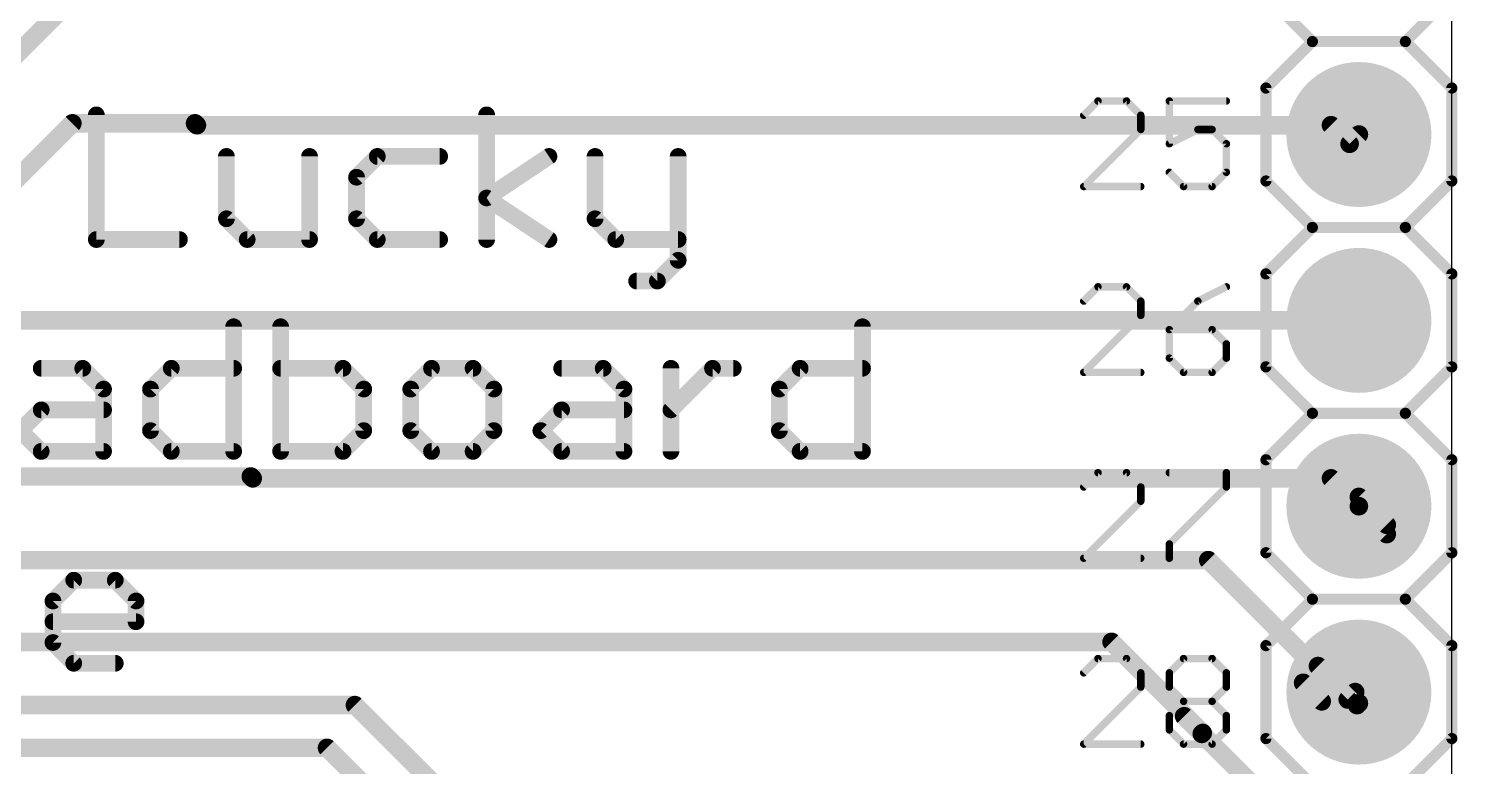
# Model space of a CAD drawing. Extents: x -28 to 28, y -5.2 to 53.3.
# Drawn here: x 8.5 to 28.02, y 32 to 42.09 of the extents above; entities that cross this region are included whole.
import ezdxf

# ---------------------------------------------------------------- set-up
doc = ezdxf.new("R2010")
doc.units = 0
for name, color, linetype in [('1', 12, 'CONTINUOUS'), ('17', 110, 'CONTINUOUS'), ('20', 53, 'CONTINUOUS'), ('21', 40, 'CONTINUOUS'), ('29', 253, 'CONTINUOUS'), ('51', 253, 'CONTINUOUS')]:
    doc.layers.add(name, color=color, linetype=linetype)

# ---------------------------------------------------------------- blocks, each defined once
blk = doc.blocks.new('RECT')
blk.add_solid([(-0.5, -0.5), (0.5, -0.5), (-0.5, 0.5), (0.5, 0.5)])
blk = doc.blocks.new('ROUNDP')
at = {"const_width": 0.5}
blk.add_lwpolyline([(0, -0.25, 1), (0, 0.25, 1), (0, -0.25)], format="xyb", dxfattribs=at)

msp = doc.modelspace()

# ---------------------------------------------------------------- linework, layer by layer
at = {"layer": '1', "const_width": 0.254}
for points in [[(2.1, 35.501), (9.779, 43.18)], [(2.25, 33.9492), (9.0932, 40.7924)], [(9.0932, 40.7924), (10.7696, 40.7924)], [(10.7696, 40.7924), (10.795, 40.767)], [(10.795, 40.767), (26.289, 40.767)], [(26.289, 40.767), (26.543, 40.513)], [(26.543, 40.513), (26.67, 40.64)], [(8.001, 38.1), (11.6586, 38.1)], [(11.6586, 38.1), (11.43, 38.1)], [(11.6586, 38.1), (26.67, 38.1)], [(26.67, 38.1), (26.797, 38.1)], [(6.9596, 35.9664), (11.5316, 35.9664)], [(11.5316, 35.9664), (11.557, 35.941)], [(11.557, 35.941), (26.289, 35.941)], [(26.289, 35.941), (26.67, 35.56)], [(26.67, 35.56), (26.67, 35.687)], [(26.67, 35.687), (27.051, 35.306)], [(26.67, 35.56), (27.051, 35.179)], [(27.051, 35.179), (27.051, 35.306)], [(6.5024, 34.8234), (24.6126, 34.8234)], [(24.6126, 34.8234), (26.5176, 32.9184)], [(6.2738, 33.7058), (23.2918, 33.7058)], [(23.2918, 33.7058), (24.5364, 32.4612)], [(26.6446, 32.8422), (26.1112, 33.3756)], [(26.162, 32.893), (25.908, 33.147)], [(26.67, 32.893), (26.162, 32.893)], [(26.5176, 32.9184), (26.6192, 33.02)], [(26.6192, 33.02), (26.67, 33.02)], [(26.67, 32.8676), (26.6446, 32.8422)], [(26.67, 33.02), (26.67, 32.893)], [(26.67, 33.02), (26.67, 32.8676)], [(6.3246, 32.8422), (12.954, 32.8422)], [(12.954, 32.8422), (17.8562, 27.94)], [(24.5237, 32.4485), (24.2824, 32.6898)], [(24.5364, 32.4612), (24.5237, 32.4485)], [(24.5237, 32.4485), (26.6192, 30.353)], [(6.6294, 32.258), (12.573, 32.258)], [(12.573, 32.258), (19.431, 25.4)]]:
    msp.add_lwpolyline(points, dxfattribs=at)
at = {"layer": '1', "const_width": 0.127}
for points in [[(9.0932, 40.8559, 1), (9.0932, 40.7289)], [(9.1381, 40.7475, 1), (9.0483, 40.8373)], [(10.8145, 40.8373, 1), (10.7247, 40.7475)], [(10.795, 40.8305, 1), (10.795, 40.7035)], [(10.7501, 40.7221, 1), (10.8399, 40.8119)], [(10.7696, 40.7289, 1), (10.7696, 40.8559)], [(26.3339, 40.8119, 1), (26.2441, 40.7221)], [(26.289, 40.7035, 1), (26.289, 40.8305)], [(26.4981, 40.5579, 1), (26.5879, 40.4681)], [(26.4981, 40.4681, 1), (26.5879, 40.5579)], [(26.7149, 40.5951, 1), (26.6251, 40.6849)], [(11.43, 38.1635, 1), (11.43, 38.0365)], [(11.6586, 38.1635, 1), (11.6586, 38.0365)], [(11.6586, 38.0365, 1), (11.6586, 38.1635)], [(11.6586, 38.0365, 1), (11.6586, 38.1635)], [(26.67, 38.1635, 1), (26.67, 38.0365)], [(26.67, 38.0365, 1), (26.67, 38.1635)], [(26.797, 38.0365, 1), (26.797, 38.1635)], [(11.5765, 36.0113, 1), (11.4867, 35.9215)], [(11.557, 36.0045, 1), (11.557, 35.8775)], [(11.5121, 35.8961, 1), (11.6019, 35.9859)], [(11.5316, 35.9029, 1), (11.5316, 36.0299)], [(26.3339, 35.9859, 1), (26.2441, 35.8961)], [(26.289, 35.8775, 1), (26.289, 36.0045)], [(26.7335, 35.687, 1), (26.6065, 35.687)], [(26.7149, 35.7319, 1), (26.6251, 35.6421)], [(26.7149, 35.6049, 1), (26.6251, 35.5151)], [(26.6065, 35.56, 1), (26.7335, 35.56)], [(26.6251, 35.5151, 1), (26.7149, 35.6049)], [(27.1145, 35.306, 1), (26.9875, 35.306)], [(27.0061, 35.2611, 1), (27.0959, 35.3509)], [(26.9875, 35.179, 1), (27.1145, 35.179)], [(27.0061, 35.1341, 1), (27.0959, 35.2239)], [(24.6575, 34.8683, 1), (24.5677, 34.7785)], [(24.6126, 34.7599, 1), (24.6126, 34.8869)], [(23.3367, 33.7507, 1), (23.2469, 33.6609)], [(23.2918, 33.6423, 1), (23.2918, 33.7693)], [(26.1561, 33.4205, 1), (26.0663, 33.3307)], [(25.9529, 33.1919, 1), (25.8631, 33.1021)], [(26.162, 32.9565, 1), (26.162, 32.8295)], [(26.1171, 32.8481, 1), (26.2069, 32.9379)], [(26.4727, 32.9633, 1), (26.5625, 32.8735)], [(26.4727, 32.8735, 1), (26.5625, 32.9633)], [(26.6192, 33.0835, 1), (26.6192, 32.9565)], [(26.6641, 32.9751, 1), (26.5743, 33.0649)], [(26.7335, 33.02, 1), (26.6065, 33.02)], [(26.7335, 33.02, 1), (26.6065, 33.02)], [(26.7149, 32.8227, 1), (26.6251, 32.9125)], [(26.67, 32.9565, 1), (26.67, 33.0835)], [(26.67, 32.8295, 1), (26.67, 32.9565)], [(12.9989, 32.8871, 1), (12.9091, 32.7973)], [(12.954, 32.7787, 1), (12.954, 32.9057)], [(24.3273, 32.7347, 1), (24.2375, 32.6449)], [(26.5997, 32.8871, 1), (26.6895, 32.7973)], [(26.5997, 32.7973, 1), (26.6895, 32.8871)], [(26.6065, 32.893, 1), (26.7335, 32.893)], [(26.6065, 32.8676, 1), (26.7335, 32.8676)], [(24.5686, 32.4934, 1), (24.4788, 32.4036)], [(24.4788, 32.4934, 1), (24.5686, 32.4036)], [(24.4788, 32.4036, 1), (24.5686, 32.4934)], [(24.5813, 32.4163, 1), (24.4915, 32.5061)], [(24.4915, 32.4163, 1), (24.5813, 32.5061)], [(12.6179, 32.3029, 1), (12.5281, 32.2131)], [(12.573, 32.1945, 1), (12.573, 32.3215)]]:
    msp.add_lwpolyline(points, format="xyb", dxfattribs=at)
at = {"layer": '20'}
msp.add_line((27.94, -2.54), (27.94, 50.8), dxfattribs=at)
at = {"layer": '21'}
for points, const_width in [([(26.035, 41.91), (25.4, 42.545)], 0.1524), ([(27.94, 42.545), (27.305, 41.91)], 0.1524), ([(25.4, 41.275), (26.035, 41.91)], 0.1524), ([(27.305, 41.91), (26.035, 41.91)], 0.1524), ([(27.305, 41.91), (27.94, 41.275)], 0.1524), ([(25.4, 40.005), (25.4, 41.275)], 0.1524), ([(27.94, 41.275), (27.94, 40.005)], 0.1524), ([(9.4207, 40.9082), (9.4207, 39.2049)], 0.2286), ([(14.7531, 39.2049), (14.7531, 40.9082)], 0.2286), ([(23.1057, 41.0982), (22.9108, 40.9033)], 0.1016), ([(23.4955, 41.0982), (23.1057, 41.0982)], 0.1016), ([(23.6904, 40.9033), (23.4955, 41.0982)], 0.1016), ([(24.8598, 41.0982), (24.0802, 41.0982)], 0.1016), ([(24.0802, 41.0982), (24.0802, 40.5135)], 0.1016), ([(23.6904, 40.7084), (23.6904, 40.9033)], 0.1016), ([(22.9108, 39.9288), (23.6904, 40.7084)], 0.1016), ([(24.0802, 40.5135), (24.47, 40.7084)], 0.1016), ([(24.47, 40.7084), (24.6649, 40.7084)], 0.1016), ([(24.6649, 40.7084), (24.8598, 40.5135)], 0.1016), ([(11.1982, 40.3404), (11.1982, 39.4888)], 0.2286), ([(12.3337, 39.2049), (12.3337, 40.3404)], 0.2286), ([(13.2595, 40.3404), (12.9756, 40.0565)], 0.2286), ([(14.1111, 40.3404), (13.2595, 40.3404)], 0.2286), ([(14.7531, 39.7726), (15.6047, 40.3404)], 0.2286), ([(16.2344, 40.3404), (16.2344, 39.4888)], 0.2286), ([(17.3699, 40.3404), (17.3699, 38.921)], 0.2286), ([(24.8598, 40.5135), (24.8598, 40.1237)], 0.1016), ([(12.9756, 40.0565), (12.9756, 39.4888)], 0.2286), ([(24.2751, 39.9288), (24.0802, 40.1237)], 0.1016), ([(24.8598, 40.1237), (24.6649, 39.9288)], 0.1016), ([(26.035, 39.37), (25.4, 40.005)], 0.1524), ([(27.94, 40.005), (27.305, 39.37)], 0.1524), ([(15.6047, 39.2049), (14.7531, 39.7726)], 0.2286), ([(23.6904, 39.9288), (22.9108, 39.9288)], 0.1016), ([(24.6649, 39.9288), (24.2751, 39.9288)], 0.1016), ([(11.1982, 39.4888), (11.482, 39.2049)], 0.2286), ([(12.9756, 39.4888), (13.2595, 39.2049)], 0.2286), ([(16.2344, 39.4888), (16.5182, 39.2049)], 0.2286), ([(25.4, 38.735), (26.035, 39.37)], 0.1524), ([(27.305, 39.37), (26.035, 39.37)], 0.1524), ([(27.305, 39.37), (27.94, 38.735)], 0.1524), ([(9.4207, 39.2049), (10.5562, 39.2049)], 0.2286), ([(11.482, 39.2049), (12.3337, 39.2049)], 0.2286), ([(13.2595, 39.2049), (14.1111, 39.2049)], 0.2286), ([(16.5182, 39.2049), (17.3699, 39.2049)], 0.2286), ([(17.3699, 38.921), (17.086, 38.6371)], 0.2286), ([(17.086, 38.6371), (16.8021, 38.6371)], 0.2286), ([(25.4, 37.465), (25.4, 38.735)], 0.1524), ([(27.94, 38.735), (27.94, 37.465)], 0.1524), ([(23.1057, 38.5582), (22.9108, 38.3633)], 0.1016), ([(23.4955, 38.5582), (23.1057, 38.5582)], 0.1016), ([(23.6904, 38.3633), (23.4955, 38.5582)], 0.1016), ([(24.8598, 38.5582), (24.47, 38.3633)], 0.1016), ([(23.6904, 38.1684), (23.6904, 38.3633)], 0.1016), ([(24.47, 38.3633), (24.0802, 37.9735)], 0.1016), ([(11.2968, 38.0126), (11.2968, 36.3093)], 0.2286), ([(11.9388, 38.0126), (11.9388, 36.3093)], 0.2286), ([(19.888, 38.0126), (19.888, 36.3093)], 0.2286), ([(22.9108, 37.3888), (23.6904, 38.1684)], 0.1016), ([(24.0802, 37.9735), (24.0802, 37.5837)], 0.1016), ([(24.6649, 37.9735), (24.0802, 37.9735)], 0.1016), ([(24.8598, 37.7786), (24.6649, 37.9735)], 0.1016), ([(24.8598, 37.5837), (24.8598, 37.7786)], 0.1016), ([(8.6677, 37.4448), (9.2354, 37.4448)], 0.2286), ([(9.2354, 37.4448), (9.5193, 37.1609)], 0.2286), ([(10.1613, 37.1609), (10.4452, 37.4448)], 0.2286), ([(10.4452, 37.4448), (11.2968, 37.4448)], 0.2286), ([(12.7904, 37.4448), (11.9388, 37.4448)], 0.2286), ([(13.0743, 37.1609), (12.7904, 37.4448)], 0.2286), ([(14.0001, 37.4448), (13.7163, 37.1609)], 0.2286), ([(14.5679, 37.4448), (14.0001, 37.4448)], 0.2286), ([(14.8518, 37.1609), (14.5679, 37.4448)], 0.2286), ([(15.7776, 37.4448), (16.3454, 37.4448)], 0.2286), ([(16.3454, 37.4448), (16.6292, 37.1609)], 0.2286), ([(17.2712, 36.3093), (17.2712, 37.4448)], 0.2286), ([(17.2712, 36.8771), (17.839, 37.4448)], 0.2286), ([(17.839, 37.4448), (18.1228, 37.4448)], 0.2286), ([(18.7525, 37.1609), (19.0363, 37.4448)], 0.2286), ([(19.0363, 37.4448), (19.888, 37.4448)], 0.2286), ([(24.0802, 37.5837), (24.2751, 37.3888)], 0.1016), ([(24.6649, 37.3888), (24.8598, 37.5837)], 0.1016), ([(26.035, 36.83), (25.4, 37.465)], 0.1524), ([(27.94, 37.465), (27.305, 36.83)], 0.1524), ([(23.6904, 37.3888), (22.9108, 37.3888)], 0.1016), ([(24.2751, 37.3888), (24.6649, 37.3888)], 0.1016), ([(9.5193, 37.1609), (9.5193, 36.3093)], 0.2286), ([(10.1613, 36.5932), (10.1613, 37.1609)], 0.2286), ([(13.0743, 36.5932), (13.0743, 37.1609)], 0.2286), ([(13.7163, 37.1609), (13.7163, 36.5932)], 0.2286), ([(14.8518, 36.5932), (14.8518, 37.1609)], 0.2286), ([(16.6292, 37.1609), (16.6292, 36.3093)], 0.2286), ([(18.7525, 36.5932), (18.7525, 37.1609)], 0.2286), ([(8.3838, 36.5932), (8.6677, 36.8771)], 0.2286), ([(8.6677, 36.8771), (9.5193, 36.8771)], 0.2286), ([(15.4937, 36.5932), (15.7776, 36.8771)], 0.2286), ([(15.7776, 36.8771), (16.6292, 36.8771)], 0.2286), ([(26.035, 36.83), (25.4, 36.195)], 0.1524), ([(27.305, 36.83), (26.035, 36.83)], 0.1524), ([(27.94, 36.195), (27.305, 36.83)], 0.1524), ([(8.6677, 36.3093), (8.3838, 36.5932)], 0.2286), ([(10.4452, 36.3093), (10.1613, 36.5932)], 0.2286), ([(12.7904, 36.3093), (13.0743, 36.5932)], 0.2286), ([(13.7163, 36.5932), (14.0001, 36.3093)], 0.2286), ([(14.5679, 36.3093), (14.8518, 36.5932)], 0.2286), ([(15.7776, 36.3093), (15.4937, 36.5932)], 0.2286), ([(19.0363, 36.3093), (18.7525, 36.5932)], 0.2286), ([(9.5193, 36.3093), (8.6677, 36.3093)], 0.2286), ([(11.2968, 36.3093), (10.4452, 36.3093)], 0.2286), ([(11.9388, 36.3093), (12.7904, 36.3093)], 0.2286), ([(14.0001, 36.3093), (14.5679, 36.3093)], 0.2286), ([(16.6292, 36.3093), (15.7776, 36.3093)], 0.2286), ([(19.888, 36.3093), (19.0363, 36.3093)], 0.2286), ([(25.4, 34.925), (25.4, 36.195)], 0.1524), ([(27.94, 36.195), (27.94, 34.925)], 0.1524), ([(23.1057, 36.0182), (22.9108, 35.8233)], 0.1016), ([(23.4955, 36.0182), (23.1057, 36.0182)], 0.1016), ([(23.6904, 35.8233), (23.4955, 36.0182)], 0.1016), ([(24.0802, 36.0182), (24.8598, 36.0182)], 0.1016), ([(24.8598, 36.0182), (24.8598, 35.8233)], 0.1016), ([(23.6904, 35.6284), (23.6904, 35.8233)], 0.1016), ([(24.8598, 35.8233), (24.0802, 35.0437)], 0.1016), ([(22.9108, 34.8488), (23.6904, 35.6284)], 0.1016), ([(24.0802, 35.0437), (24.0802, 34.8488)], 0.1016), ([(26.035, 34.29), (25.4, 34.925)], 0.1524), ([(27.94, 34.925), (27.305, 34.29)], 0.1524), ([(23.6904, 34.8488), (22.9108, 34.8488)], 0.1016), ([(8.8282, 34.2653), (9.1121, 34.5492)], 0.2286), ([(9.1121, 34.5492), (9.6798, 34.5492)], 0.2286), ([(9.6798, 34.5492), (9.9637, 34.2653)], 0.2286), ([(8.8282, 33.6976), (8.8282, 34.2653)], 0.2286), ([(9.9637, 34.2653), (9.9637, 33.9815)], 0.2286), ([(25.4, 33.655), (26.035, 34.29)], 0.1524), ([(27.305, 34.29), (26.035, 34.29)], 0.1524), ([(27.305, 34.29), (27.94, 33.655)], 0.1524), ([(9.9637, 33.9815), (8.8282, 33.9815)], 0.2286), ([(9.1121, 33.4137), (8.8282, 33.6976)], 0.2286), ([(25.4, 32.385), (25.4, 33.655)], 0.1524), ([(27.94, 33.655), (27.94, 32.385)], 0.1524), ([(9.6798, 33.4137), (9.1121, 33.4137)], 0.2286), ([(23.1057, 33.4782), (22.9108, 33.2833)], 0.1016), ([(23.4955, 33.4782), (23.1057, 33.4782)], 0.1016), ([(23.6904, 33.2833), (23.4955, 33.4782)], 0.1016), ([(24.0802, 33.2833), (24.2751, 33.4782)], 0.1016), ([(24.2751, 33.4782), (24.6649, 33.4782)], 0.1016), ([(24.6649, 33.4782), (24.8598, 33.2833)], 0.1016), ([(23.6904, 33.0884), (23.6904, 33.2833)], 0.1016), ([(24.0802, 33.0884), (24.0802, 33.2833)], 0.1016), ([(24.8598, 33.2833), (24.8598, 33.0884)], 0.1016), ([(22.9108, 32.3088), (23.6904, 33.0884)], 0.1016), ([(24.2751, 32.8935), (24.0802, 33.0884)], 0.1016), ([(24.8598, 33.0884), (24.6649, 32.8935)], 0.1016), ([(24.0802, 32.6986), (24.2751, 32.8935)], 0.1016), ([(24.2751, 32.8935), (24.6649, 32.8935)], 0.1016), ([(24.6649, 32.8935), (24.8598, 32.6986)], 0.1016), ([(24.0802, 32.5037), (24.0802, 32.6986)], 0.1016), ([(24.8598, 32.6986), (24.8598, 32.5037)], 0.1016), ([(24.2751, 32.3088), (24.0802, 32.5037)], 0.1016), ([(24.8598, 32.5037), (24.6649, 32.3088)], 0.1016), ([(26.035, 31.75), (25.4, 32.385)], 0.1524), ([(27.94, 32.385), (27.305, 31.75)], 0.1524), ([(23.6904, 32.3088), (22.9108, 32.3088)], 0.1016), ([(24.6649, 32.3088), (24.2751, 32.3088)], 0.1016)]:
    msp.add_lwpolyline(points, dxfattribs=dict(at, const_width=const_width))
for points, const_width in [([(26.035, 41.9481, 1), (26.035, 41.8719)], 0.0762), ([(26.0619, 41.8831, 1), (26.0081, 41.9369)], 0.0762), ([(26.0081, 41.8831, 1), (26.0619, 41.9369)], 0.0762), ([(27.3319, 41.9369, 1), (27.2781, 41.8831)], 0.0762), ([(27.2781, 41.9369, 1), (27.3319, 41.8831)], 0.0762), ([(27.305, 41.8719, 1), (27.305, 41.9481)], 0.0762), ([(25.4381, 41.275, 1), (25.3619, 41.275)], 0.0762), ([(25.3731, 41.3019, 1), (25.4269, 41.2481)], 0.0762), ([(27.9781, 41.275, 1), (27.9019, 41.275)], 0.0762), ([(27.9131, 41.2481, 1), (27.9669, 41.3019)], 0.0762), ([(9.4778, 40.9082, 1), (9.3635, 40.9082)], 0.1143), ([(14.8103, 40.9082, 1), (14.696, 40.9082)], 0.1143), ([(23.1057, 41.1236, 1), (23.1057, 41.0728)], 0.0508), ([(23.1237, 41.0802, 1), (23.0877, 41.1162)], 0.0508), ([(23.5135, 41.1162, 1), (23.4775, 41.0802)], 0.0508), ([(23.4955, 41.0728, 1), (23.4955, 41.1236)], 0.0508), ([(24.0802, 41.1236, 1), (24.0802, 41.0728)], 0.0508), ([(24.1056, 41.0982, 1), (24.0548, 41.0982)], 0.0508), ([(24.8598, 41.0728, 1), (24.8598, 41.1236)], 0.0508), ([(22.8928, 40.9213, 1), (22.9288, 40.8853)], 0.0508), ([(23.7158, 40.9033, 1), (23.665, 40.9033)], 0.0508), ([(23.6724, 40.8853, 1), (23.7084, 40.9213)], 0.0508), ([(23.665, 40.7084, 1), (23.7158, 40.7084)], 0.0508), ([(23.7084, 40.6904, 1), (23.6724, 40.7264)], 0.0508), ([(24.47, 40.7338, 1), (24.47, 40.683)], 0.0508), ([(24.4814, 40.6857, 1), (24.4586, 40.7311)], 0.0508), ([(24.6829, 40.7264, 1), (24.6469, 40.6904)], 0.0508), ([(24.6649, 40.683, 1), (24.6649, 40.7338)], 0.0508), ([(11.2553, 40.3404, 1), (11.141, 40.3404)], 0.1143), ([(12.3908, 40.3404, 1), (12.2765, 40.3404)], 0.1143), ([(13.2595, 40.3976, 1), (13.2595, 40.2833)], 0.1143), ([(13.2999, 40.3, 1), (13.2191, 40.3808)], 0.1143), ([(14.1111, 40.2833, 1), (14.1111, 40.3976)], 0.1143), ([(15.6364, 40.2929, 1), (15.573, 40.388)], 0.1143), ([(16.2915, 40.3404, 1), (16.1772, 40.3404)], 0.1143), ([(17.427, 40.3404, 1), (17.3127, 40.3404)], 0.1143), ([(24.0688, 40.5362, 1), (24.0916, 40.4908)], 0.0508), ([(24.0548, 40.5135, 1), (24.1056, 40.5135)], 0.0508), ([(24.8852, 40.5135, 1), (24.8344, 40.5135)], 0.0508), ([(24.8418, 40.4955, 1), (24.8778, 40.5315)], 0.0508), ([(13.0328, 40.0565, 1), (12.9185, 40.0565)], 0.1143), ([(12.9352, 40.0969, 1), (13.016, 40.0161)], 0.1143), ([(24.0982, 40.1417, 1), (24.0622, 40.1057)], 0.0508), ([(24.8344, 40.1237, 1), (24.8852, 40.1237)], 0.0508), ([(24.8778, 40.1057, 1), (24.8418, 40.1417)], 0.0508), ([(25.3619, 40.005, 1), (25.4381, 40.005)], 0.0762), ([(25.4269, 40.0319, 1), (25.3731, 39.9781)], 0.0762), ([(27.9019, 40.005, 1), (27.9781, 40.005)], 0.0762), ([(27.9669, 39.9781, 1), (27.9131, 40.0319)], 0.0762), ([(14.7848, 39.8202, 1), (14.7214, 39.7251)], 0.1143), ([(14.7214, 39.8202, 1), (14.7848, 39.7251)], 0.1143), ([(22.8928, 39.9468, 1), (22.9288, 39.9108)], 0.0508), ([(22.9108, 39.9542, 1), (22.9108, 39.9034)], 0.0508), ([(23.6904, 39.9034, 1), (23.6904, 39.9542)], 0.0508), ([(24.2751, 39.9542, 1), (24.2751, 39.9034)], 0.0508), ([(24.2571, 39.9108, 1), (24.2931, 39.9468)], 0.0508), ([(24.6469, 39.9468, 1), (24.6829, 39.9108)], 0.0508), ([(24.6649, 39.9034, 1), (24.6649, 39.9542)], 0.0508), ([(11.2386, 39.5292, 1), (11.1577, 39.4484)], 0.1143), ([(11.141, 39.4888, 1), (11.2553, 39.4888)], 0.1143), ([(13.016, 39.5292, 1), (12.9352, 39.4484)], 0.1143), ([(12.9185, 39.4888, 1), (13.0328, 39.4888)], 0.1143), ([(16.2748, 39.5292, 1), (16.1939, 39.4484)], 0.1143), ([(16.1772, 39.4888, 1), (16.2915, 39.4888)], 0.1143), ([(26.035, 39.4081, 1), (26.035, 39.3319)], 0.0762), ([(26.0619, 39.3431, 1), (26.0081, 39.3969)], 0.0762), ([(26.0081, 39.3431, 1), (26.0619, 39.3969)], 0.0762), ([(27.3319, 39.3969, 1), (27.2781, 39.3431)], 0.0762), ([(27.2781, 39.3969, 1), (27.3319, 39.3431)], 0.0762), ([(27.305, 39.3319, 1), (27.305, 39.4081)], 0.0762), ([(9.4207, 39.2621, 1), (9.4207, 39.1478)], 0.1143), ([(9.3635, 39.2049, 1), (9.4778, 39.2049)], 0.1143), ([(10.5562, 39.1478, 1), (10.5562, 39.2621)], 0.1143), ([(11.482, 39.2621, 1), (11.482, 39.1478)], 0.1143), ([(11.4416, 39.1645, 1), (11.5224, 39.2453)], 0.1143), ([(12.2765, 39.2049, 1), (12.3908, 39.2049)], 0.1143), ([(12.3337, 39.1478, 1), (12.3337, 39.2621)], 0.1143), ([(13.2595, 39.2621, 1), (13.2595, 39.1478)], 0.1143), ([(13.2191, 39.1645, 1), (13.2999, 39.2453)], 0.1143), ([(14.1111, 39.1478, 1), (14.1111, 39.2621)], 0.1143), ([(14.696, 39.2049, 1), (14.8103, 39.2049)], 0.1143), ([(15.573, 39.1573, 1), (15.6364, 39.2525)], 0.1143), ([(16.5182, 39.2621, 1), (16.5182, 39.1478)], 0.1143), ([(16.4778, 39.1645, 1), (16.5586, 39.2453)], 0.1143), ([(17.3699, 39.1478, 1), (17.3699, 39.2621)], 0.1143), ([(17.3127, 38.921, 1), (17.427, 38.921)], 0.1143), ([(17.4103, 38.8806, 1), (17.3294, 38.9614)], 0.1143), ([(16.8021, 38.6943, 1), (16.8021, 38.58)], 0.1143), ([(17.0456, 38.6776, 1), (17.1264, 38.5967)], 0.1143), ([(17.086, 38.58, 1), (17.086, 38.6943)], 0.1143), ([(25.4381, 38.735, 1), (25.3619, 38.735)], 0.0762), ([(25.3731, 38.7619, 1), (25.4269, 38.7081)], 0.0762), ([(27.9781, 38.735, 1), (27.9019, 38.735)], 0.0762), ([(27.9131, 38.7081, 1), (27.9669, 38.7619)], 0.0762), ([(23.1057, 38.5836, 1), (23.1057, 38.5328)], 0.0508), ([(23.1237, 38.5402, 1), (23.0877, 38.5762)], 0.0508), ([(23.5135, 38.5762, 1), (23.4775, 38.5402)], 0.0508), ([(23.4955, 38.5328, 1), (23.4955, 38.5836)], 0.0508), ([(24.8712, 38.5355, 1), (24.8484, 38.5809)], 0.0508), ([(22.8928, 38.3813, 1), (22.9288, 38.3453)], 0.0508), ([(23.7158, 38.3633, 1), (23.665, 38.3633)], 0.0508), ([(23.6724, 38.3453, 1), (23.7084, 38.3813)], 0.0508), ([(24.4586, 38.386, 1), (24.4814, 38.3406)], 0.0508), ([(24.488, 38.3453, 1), (24.452, 38.3813)], 0.0508), ([(11.3539, 38.0126, 1), (11.2396, 38.0126)], 0.1143), ([(11.9959, 38.0126, 1), (11.8816, 38.0126)], 0.1143), ([(19.9451, 38.0126, 1), (19.8308, 38.0126)], 0.1143), ([(23.665, 38.1684, 1), (23.7158, 38.1684)], 0.0508), ([(23.7084, 38.1504, 1), (23.6724, 38.1864)], 0.0508), ([(24.0622, 37.9915, 1), (24.0982, 37.9555)], 0.0508), ([(24.1056, 37.9735, 1), (24.0548, 37.9735)], 0.0508), ([(24.0802, 37.9989, 1), (24.0802, 37.9481)], 0.0508), ([(24.6829, 37.9915, 1), (24.6469, 37.9555)], 0.0508), ([(24.6649, 37.9481, 1), (24.6649, 37.9989)], 0.0508), ([(24.8852, 37.7786, 1), (24.8344, 37.7786)], 0.0508), ([(24.8418, 37.7606, 1), (24.8778, 37.7966)], 0.0508), ([(8.6677, 37.502, 1), (8.6677, 37.3877)], 0.1143), ([(9.2758, 37.4852, 1), (9.195, 37.4044)], 0.1143), ([(9.2354, 37.3877, 1), (9.2354, 37.502)], 0.1143), ([(10.4452, 37.502, 1), (10.4452, 37.3877)], 0.1143), ([(10.4856, 37.4044, 1), (10.4047, 37.4852)], 0.1143), ([(11.2968, 37.3877, 1), (11.2968, 37.502)], 0.1143), ([(11.9388, 37.502, 1), (11.9388, 37.3877)], 0.1143), ([(12.8308, 37.4852, 1), (12.75, 37.4044)], 0.1143), ([(12.7904, 37.3877, 1), (12.7904, 37.502)], 0.1143), ([(14.0001, 37.502, 1), (14.0001, 37.3877)], 0.1143), ([(14.0405, 37.4044, 1), (13.9597, 37.4852)], 0.1143), ([(14.6083, 37.4852, 1), (14.5275, 37.4044)], 0.1143), ([(14.5679, 37.3877, 1), (14.5679, 37.502)], 0.1143), ([(15.7776, 37.502, 1), (15.7776, 37.3877)], 0.1143), ([(16.3858, 37.4852, 1), (16.305, 37.4044)], 0.1143), ([(16.3454, 37.3877, 1), (16.3454, 37.502)], 0.1143), ([(17.3284, 37.4448, 1), (17.2141, 37.4448)], 0.1143), ([(17.839, 37.502, 1), (17.839, 37.3877)], 0.1143), ([(17.8794, 37.4044, 1), (17.7986, 37.4852)], 0.1143), ([(18.1228, 37.3877, 1), (18.1228, 37.502)], 0.1143), ([(19.0363, 37.502, 1), (19.0363, 37.3877)], 0.1143), ([(19.0767, 37.4044, 1), (18.9959, 37.4852)], 0.1143), ([(19.888, 37.3877, 1), (19.888, 37.502)], 0.1143), ([(24.0982, 37.6017, 1), (24.0622, 37.5657)], 0.0508), ([(24.0548, 37.5837, 1), (24.1056, 37.5837)], 0.0508), ([(24.8344, 37.5837, 1), (24.8852, 37.5837)], 0.0508), ([(24.8778, 37.5657, 1), (24.8418, 37.6017)], 0.0508), ([(25.3619, 37.465, 1), (25.4381, 37.465)], 0.0762), ([(25.4269, 37.4919, 1), (25.3731, 37.4381)], 0.0762), ([(27.9019, 37.465, 1), (27.9781, 37.465)], 0.0762), ([(27.9669, 37.4381, 1), (27.9131, 37.4919)], 0.0762), ([(22.8928, 37.4068, 1), (22.9288, 37.3708)], 0.0508), ([(22.9108, 37.4142, 1), (22.9108, 37.3634)], 0.0508), ([(23.6904, 37.3634, 1), (23.6904, 37.4142)], 0.0508), ([(24.2751, 37.4142, 1), (24.2751, 37.3634)], 0.0508), ([(24.2571, 37.3708, 1), (24.2931, 37.4068)], 0.0508), ([(24.6469, 37.4068, 1), (24.6829, 37.3708)], 0.0508), ([(24.6649, 37.3634, 1), (24.6649, 37.4142)], 0.0508), ([(9.5765, 37.1609, 1), (9.4622, 37.1609)], 0.1143), ([(9.4789, 37.1205, 1), (9.5597, 37.2013)], 0.1143), ([(10.2184, 37.1609, 1), (10.1041, 37.1609)], 0.1143), ([(10.1209, 37.2013, 1), (10.2017, 37.1205)], 0.1143), ([(13.1314, 37.1609, 1), (13.0171, 37.1609)], 0.1143), ([(13.0339, 37.1205, 1), (13.1147, 37.2013)], 0.1143), ([(13.6758, 37.2013, 1), (13.7567, 37.1205)], 0.1143), ([(13.7734, 37.1609, 1), (13.6591, 37.1609)], 0.1143), ([(14.9089, 37.1609, 1), (14.7946, 37.1609)], 0.1143), ([(14.8113, 37.1205, 1), (14.8922, 37.2013)], 0.1143), ([(16.6864, 37.1609, 1), (16.5721, 37.1609)], 0.1143), ([(16.5888, 37.1205, 1), (16.6697, 37.2013)], 0.1143), ([(18.8096, 37.1609, 1), (18.6953, 37.1609)], 0.1143), ([(18.712, 37.2013, 1), (18.7929, 37.1205)], 0.1143), ([(8.6677, 36.9342, 1), (8.6677, 36.8199)], 0.1143), ([(8.7081, 36.8366, 1), (8.6273, 36.9175)], 0.1143), ([(9.5193, 36.8199, 1), (9.5193, 36.9342)], 0.1143), ([(15.7776, 36.9342, 1), (15.7776, 36.8199)], 0.1143), ([(15.818, 36.8366, 1), (15.7372, 36.9175)], 0.1143), ([(16.6292, 36.8199, 1), (16.6292, 36.9342)], 0.1143), ([(17.2308, 36.9175, 1), (17.3116, 36.8366)], 0.1143), ([(26.035, 36.8681, 1), (26.035, 36.7919)], 0.0762), ([(26.0619, 36.8031, 1), (26.0081, 36.8569)], 0.0762), ([(26.0081, 36.8031, 1), (26.0619, 36.8569)], 0.0762), ([(27.3319, 36.8569, 1), (27.2781, 36.8031)], 0.0762), ([(27.2781, 36.8569, 1), (27.3319, 36.8031)], 0.0762), ([(27.305, 36.7919, 1), (27.305, 36.8681)], 0.0762), ([(10.2017, 36.6336, 1), (10.1209, 36.5528)], 0.1143), ([(13.1147, 36.5528, 1), (13.0339, 36.6336)], 0.1143), ([(13.7567, 36.6336, 1), (13.6758, 36.5528)], 0.1143), ([(14.8922, 36.5528, 1), (14.8113, 36.6336)], 0.1143), ([(15.5341, 36.6336, 1), (15.4533, 36.5528)], 0.1143), ([(18.7929, 36.6336, 1), (18.712, 36.5528)], 0.1143), ([(10.1041, 36.5932, 1), (10.2184, 36.5932)], 0.1143), ([(13.0171, 36.5932, 1), (13.1314, 36.5932)], 0.1143), ([(13.6591, 36.5932, 1), (13.7734, 36.5932)], 0.1143), ([(14.7946, 36.5932, 1), (14.9089, 36.5932)], 0.1143), ([(15.4533, 36.6336, 1), (15.5341, 36.5528)], 0.1143), ([(18.6953, 36.5932, 1), (18.8096, 36.5932)], 0.1143), ([(8.6677, 36.3665, 1), (8.6677, 36.2522)], 0.1143), ([(8.6273, 36.2689, 1), (8.7081, 36.3497)], 0.1143), ([(9.4622, 36.3093, 1), (9.5765, 36.3093)], 0.1143), ([(9.5193, 36.2522, 1), (9.5193, 36.3665)], 0.1143), ([(10.4452, 36.3665, 1), (10.4452, 36.2522)], 0.1143), ([(10.4047, 36.2689, 1), (10.4856, 36.3497)], 0.1143), ([(11.2396, 36.3093, 1), (11.3539, 36.3093)], 0.1143), ([(11.2968, 36.2522, 1), (11.2968, 36.3665)], 0.1143), ([(11.9388, 36.3665, 1), (11.9388, 36.2522)], 0.1143), ([(11.8816, 36.3093, 1), (11.9959, 36.3093)], 0.1143), ([(12.75, 36.3497, 1), (12.8308, 36.2689)], 0.1143), ([(12.7904, 36.2522, 1), (12.7904, 36.3665)], 0.1143), ([(14.0001, 36.3665, 1), (14.0001, 36.2522)], 0.1143), ([(13.9597, 36.2689, 1), (14.0405, 36.3497)], 0.1143), ([(14.5275, 36.3497, 1), (14.6083, 36.2689)], 0.1143), ([(14.5679, 36.2522, 1), (14.5679, 36.3665)], 0.1143), ([(15.7776, 36.3665, 1), (15.7776, 36.2522)], 0.1143), ([(15.7372, 36.2689, 1), (15.818, 36.3497)], 0.1143), ([(16.5721, 36.3093, 1), (16.6864, 36.3093)], 0.1143), ([(16.6292, 36.2522, 1), (16.6292, 36.3665)], 0.1143), ([(17.2141, 36.3093, 1), (17.3284, 36.3093)], 0.1143), ([(19.0363, 36.3665, 1), (19.0363, 36.2522)], 0.1143), ([(18.9959, 36.2689, 1), (19.0767, 36.3497)], 0.1143), ([(19.8308, 36.3093, 1), (19.9451, 36.3093)], 0.1143), ([(19.888, 36.2522, 1), (19.888, 36.3665)], 0.1143), ([(25.4381, 36.195, 1), (25.3619, 36.195)], 0.0762), ([(25.3731, 36.2219, 1), (25.4269, 36.1681)], 0.0762), ([(27.9781, 36.195, 1), (27.9019, 36.195)], 0.0762), ([(27.9131, 36.1681, 1), (27.9669, 36.2219)], 0.0762), ([(23.1057, 36.0436, 1), (23.1057, 35.9928)], 0.0508), ([(23.1237, 36.0002, 1), (23.0877, 36.0362)], 0.0508), ([(23.5135, 36.0362, 1), (23.4775, 36.0002)], 0.0508), ([(23.4955, 35.9928, 1), (23.4955, 36.0436)], 0.0508), ([(24.0802, 36.0436, 1), (24.0802, 35.9928)], 0.0508), ([(24.8852, 36.0182, 1), (24.8344, 36.0182)], 0.0508), ([(24.8598, 35.9928, 1), (24.8598, 36.0436)], 0.0508), ([(22.8928, 35.8413, 1), (22.9288, 35.8053)], 0.0508), ([(23.7158, 35.8233, 1), (23.665, 35.8233)], 0.0508), ([(23.6724, 35.8053, 1), (23.7084, 35.8413)], 0.0508), ([(24.8344, 35.8233, 1), (24.8852, 35.8233)], 0.0508), ([(24.8778, 35.8053, 1), (24.8418, 35.8413)], 0.0508), ([(23.665, 35.6284, 1), (23.7158, 35.6284)], 0.0508), ([(23.7084, 35.6104, 1), (23.6724, 35.6464)], 0.0508), ([(24.0622, 35.0617, 1), (24.0982, 35.0257)], 0.0508), ([(24.1056, 35.0437, 1), (24.0548, 35.0437)], 0.0508), ([(25.3619, 34.925, 1), (25.4381, 34.925)], 0.0762), ([(25.4269, 34.9519, 1), (25.3731, 34.8981)], 0.0762), ([(27.9019, 34.925, 1), (27.9781, 34.925)], 0.0762), ([(27.9669, 34.8981, 1), (27.9131, 34.9519)], 0.0762), ([(22.8928, 34.8668, 1), (22.9288, 34.8308)], 0.0508), ([(22.9108, 34.8742, 1), (22.9108, 34.8234)], 0.0508), ([(23.6904, 34.8234, 1), (23.6904, 34.8742)], 0.0508), ([(24.0548, 34.8488, 1), (24.1056, 34.8488)], 0.0508), ([(9.1121, 34.6064, 1), (9.1121, 34.4921)], 0.1143), ([(9.1525, 34.5088, 1), (9.0717, 34.5896)], 0.1143), ([(9.7202, 34.5896, 1), (9.6394, 34.5088)], 0.1143), ([(9.6798, 34.4921, 1), (9.6798, 34.6064)], 0.1143), ([(8.8853, 34.2653, 1), (8.771, 34.2653)], 0.1143), ([(8.7878, 34.3057, 1), (8.8686, 34.2249)], 0.1143), ([(10.0208, 34.2653, 1), (9.9065, 34.2653)], 0.1143), ([(9.9233, 34.2249, 1), (10.0041, 34.3057)], 0.1143), ([(26.035, 34.3281, 1), (26.035, 34.2519)], 0.0762), ([(26.0619, 34.2631, 1), (26.0081, 34.3169)], 0.0762), ([(27.3319, 34.3169, 1), (27.2781, 34.2631)], 0.0762), ([(27.305, 34.2519, 1), (27.305, 34.3281)], 0.0762), ([(26.0081, 34.2631, 1), (26.0619, 34.3169)], 0.0762), ([(27.2781, 34.3169, 1), (27.3319, 34.2631)], 0.0762), ([(8.8282, 34.0386, 1), (8.8282, 33.9243)], 0.1143), ([(9.9065, 33.9815, 1), (10.0208, 33.9815)], 0.1143), ([(9.9637, 33.9243, 1), (9.9637, 34.0386)], 0.1143), ([(8.8686, 33.738, 1), (8.7878, 33.6572)], 0.1143), ([(8.771, 33.6976, 1), (8.8853, 33.6976)], 0.1143), ([(25.4381, 33.655, 1), (25.3619, 33.655)], 0.0762), ([(25.3731, 33.6819, 1), (25.4269, 33.6281)], 0.0762), ([(27.9781, 33.655, 1), (27.9019, 33.655)], 0.0762), ([(27.9131, 33.6281, 1), (27.9669, 33.6819)], 0.0762), ([(9.1121, 33.4708, 1), (9.1121, 33.3565)], 0.1143), ([(9.0717, 33.3733, 1), (9.1525, 33.4541)], 0.1143), ([(9.6798, 33.3565, 1), (9.6798, 33.4708)], 0.1143), ([(23.1057, 33.5036, 1), (23.1057, 33.4528)], 0.0508), ([(23.1237, 33.4602, 1), (23.0877, 33.4962)], 0.0508), ([(23.5135, 33.4962, 1), (23.4775, 33.4602)], 0.0508), ([(23.4955, 33.4528, 1), (23.4955, 33.5036)], 0.0508), ([(24.2751, 33.5036, 1), (24.2751, 33.4528)], 0.0508), ([(24.2931, 33.4602, 1), (24.2571, 33.4962)], 0.0508), ([(24.6829, 33.4962, 1), (24.6469, 33.4602)], 0.0508), ([(24.6649, 33.4528, 1), (24.6649, 33.5036)], 0.0508), ([(22.8928, 33.3013, 1), (22.9288, 33.2653)], 0.0508), ([(23.7158, 33.2833, 1), (23.665, 33.2833)], 0.0508), ([(23.6724, 33.2653, 1), (23.7084, 33.3013)], 0.0508), ([(24.0622, 33.3013, 1), (24.0982, 33.2653)], 0.0508), ([(24.1056, 33.2833, 1), (24.0548, 33.2833)], 0.0508), ([(24.8852, 33.2833, 1), (24.8344, 33.2833)], 0.0508), ([(24.8418, 33.2653, 1), (24.8778, 33.3013)], 0.0508), ([(23.665, 33.0884, 1), (23.7158, 33.0884)], 0.0508), ([(23.7084, 33.0704, 1), (23.6724, 33.1064)], 0.0508), ([(24.0982, 33.1064, 1), (24.0622, 33.0704)], 0.0508), ([(24.0548, 33.0884, 1), (24.1056, 33.0884)], 0.0508), ([(24.8344, 33.0884, 1), (24.8852, 33.0884)], 0.0508), ([(24.8778, 33.0704, 1), (24.8418, 33.1064)], 0.0508), ([(24.2751, 32.9189, 1), (24.2751, 32.8681)], 0.0508), ([(24.2931, 32.8755, 1), (24.2571, 32.9115)], 0.0508), ([(24.2571, 32.8755, 1), (24.2931, 32.9115)], 0.0508), ([(24.6829, 32.9115, 1), (24.6469, 32.8755)], 0.0508), ([(24.6469, 32.9115, 1), (24.6829, 32.8755)], 0.0508), ([(24.6649, 32.8681, 1), (24.6649, 32.9189)], 0.0508), ([(24.0622, 32.7166, 1), (24.0982, 32.6806)], 0.0508), ([(24.1056, 32.6986, 1), (24.0548, 32.6986)], 0.0508), ([(24.8852, 32.6986, 1), (24.8344, 32.6986)], 0.0508), ([(24.8418, 32.6806, 1), (24.8778, 32.7166)], 0.0508), ([(24.0982, 32.5217, 1), (24.0622, 32.4857)], 0.0508), ([(24.0548, 32.5037, 1), (24.1056, 32.5037)], 0.0508), ([(24.8344, 32.5037, 1), (24.8852, 32.5037)], 0.0508), ([(24.8778, 32.4857, 1), (24.8418, 32.5217)], 0.0508), ([(25.3619, 32.385, 1), (25.4381, 32.385)], 0.0762), ([(25.4269, 32.4119, 1), (25.3731, 32.3581)], 0.0762), ([(27.9019, 32.385, 1), (27.9781, 32.385)], 0.0762), ([(27.9669, 32.3581, 1), (27.9131, 32.4119)], 0.0762), ([(22.8928, 32.3268, 1), (22.9288, 32.2908)], 0.0508), ([(22.9108, 32.3342, 1), (22.9108, 32.2834)], 0.0508), ([(23.6904, 32.2834, 1), (23.6904, 32.3342)], 0.0508), ([(24.2751, 32.3342, 1), (24.2751, 32.2834)], 0.0508), ([(24.2571, 32.2908, 1), (24.2931, 32.3268)], 0.0508), ([(24.6469, 32.3268, 1), (24.6829, 32.2908)], 0.0508), ([(24.6649, 32.2834, 1), (24.6649, 32.3342)], 0.0508)]:
    msp.add_lwpolyline(points, format="xyb", dxfattribs=dict(at, const_width=const_width))

# ---------------------------------------------------------------- block references
at = {"layer": '17', "xscale": 1.778, "yscale": 1.778}
for p in [(26.67, 40.64), (26.67, 40.64), (26.67, 38.1), (26.67, 38.1), (26.67, 35.56), (26.67, 35.56), (26.67, 33.02), (26.67, 33.02)]:
    msp.add_blockref('ROUNDP', p, dxfattribs=at)
at = {"layer": '29', "xscale": 1.9812, "yscale": 1.9812}
for p in [(26.67, 40.64), (26.67, 38.1), (26.67, 35.56), (26.67, 33.02)]:
    msp.add_blockref('ROUNDP', p, dxfattribs=at)
at = {"layer": '51', "xscale": 0.508, "yscale": 0.508, "rotation": 270}
for p in [(26.67, 40.64), (26.67, 38.1), (26.67, 35.56), (26.67, 33.02)]:
    msp.add_blockref('RECT', p, dxfattribs=at)

doc.saveas('drawing.dxf')
